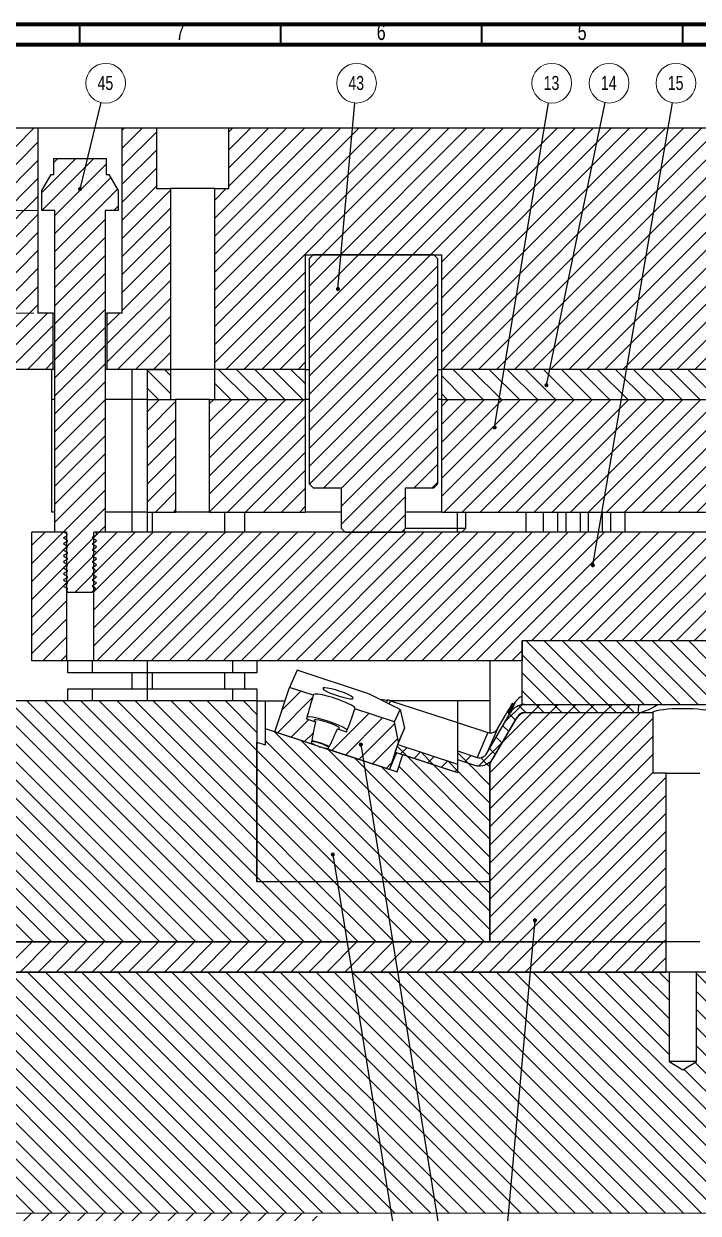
# Model space of a CAD drawing. Header units: millimetres. Extents: x 5 to 1495, y -1208 to 895.
# Drawn here: x 1136 to 1303.8, y 599.1 to 895.1 of the extents above; entities that cross this region are included whole.
import ezdxf

# ---------------------------------------------------------------- set-up
doc = ezdxf.new("R2010")
doc.units = ezdxf.units.MM
doc.styles.add('SLDTEXTSTYLE13', font='TXT', dxfattribs={"width": 0.75})
doc.dimstyles.new('SLDDIMSTYLE0', dxfattribs={"dimtxt": 3.5, "dimasz": 3.302, "dimexe": 0, "dimexo": 0.0625, "dimgap": 0.875, "dimtad": 1, "dimrnd": 1e-09, "dimzin": 12, "dimdsep": 46, "dimtxsty": 'SLDTEXTSTYLE13', "dimsah": 1, "dimcen": 0.09, "dimadec": 0, "dimazin": 3, "dimtfac": 1, "dimtofl": 0, "dimtmove": 0, "dimatfit": 3, "dimfxl": 1, "dimfrac": 2, "dimtolj": 1, "dimtzin": 12, "dimarcsym": 0})
doc.dimstyles.new('SLDDIMSTYLE1', dxfattribs={"dimtxt": 3.5, "dimasz": 3.302, "dimexe": 0, "dimexo": 0.0625, "dimgap": 0.875, "dimtad": 1, "dimrnd": 1e-09, "dimzin": 12, "dimdsep": 46, "dimtxsty": 'SLDTEXTSTYLE13', "dimsah": 1, "dimcen": 0.09, "dimadec": 0, "dimazin": 3, "dimtfac": 1, "dimtmove": 0, "dimatfit": 0, "dimfxl": 1, "dimfrac": 2, "dimtolj": 1, "dimtzin": 12, "dimarcsym": 0})
doc.dimstyles.new('SLDDIMSTYLE2', dxfattribs={"dimtxt": 0.18, "dimasz": 1.016, "dimexe": 0, "dimexo": 0.0625, "dimgap": 0, "dimtad": 0, "dimtih": 1, "dimtoh": 1, "dimdec": 0, "dimrnd": 1e-09, "dimzin": 0, "dimdsep": 46, "dimtxsty": 'Standard', "dimblk1": 'DOT', "dimblk2": 'DOT', "dimsah": 1, "dimcen": 0.09, "dimadec": 0, "dimazin": 0, "dimtfac": 1.016, "dimtdec": 0, "dimtofl": 0, "dimtmove": 0, "dimatfit": 3, "dimldrblk": 'DOT', "dimfxl": 1, "dimfrac": 2, "dimtolj": 1, "dimtzin": 0, "dimarcsym": 0})

# ---------------------------------------------------------------- blocks, each defined once
blk = doc.blocks.new('_D_7')
at = {"color": 7, "linetype": 'Continuous', "lineweight": 18}
for p, q in [((1445.02, 659.12), (1468.71, 659.12)), ((1467.71, 659.12), (1467.71, 599.12)), ((965.02, 599.12), (1468.71, 599.12))]:
    blk.add_line(p, q, dxfattribs=at)
for points in [[(1467.71, 659.12), (1467.2, 655.82), (1468.22, 655.82)], [(1467.71, 599.12), (1468.22, 602.43), (1467.2, 602.43)]]:
    blk.add_solid(points, dxfattribs=at)
at = {"color": 7, "linetype": 'Continuous', "lineweight": 18, "insert": (1463.2, 627.24), "char_height": 3.5, "attachment_point": 1, "rotation": 90, "style": 'SLDTEXTSTYLE13'}
blk.add_mtext('60', dxfattribs=at)
blk = doc.blocks.new('_D_10')
at = {"color": 7, "linetype": 'Continuous', "lineweight": 18}
for p, q in [((1139.52, 848.62), (1130.27, 848.62)), ((1131.27, 848.62), (1131.27, 823.12)), ((1138.52, 823.12), (1130.27, 823.12))]:
    blk.add_line(p, q, dxfattribs=at)
for points in [[(1131.27, 848.62), (1130.76, 845.32), (1131.78, 845.32)], [(1131.27, 823.12), (1131.78, 826.43), (1130.76, 826.43)]]:
    blk.add_solid(points, dxfattribs=at)
at = {"color": 7, "linetype": 'Continuous', "lineweight": 18, "insert": (1126.76, 830.14), "char_height": 3.5, "attachment_point": 1, "rotation": 90, "style": 'SLDTEXTSTYLE13'}
blk.add_mtext('25,50', dxfattribs=at)
blk = doc.blocks.new('SW_NOTE_11')
at = {"color": 0, "linetype": 'Continuous', "lineweight": 0}
blk.add_circle((0.81, 4.87), 4.94, dxfattribs=at)
at = {"color": 0, "linetype": 'Continuous', "lineweight": 0, "insert": (0.74, 6.68), "char_height": 3.5, "attachment_point": 2, "style": 'SLDTEXTSTYLE13'}
blk.add_mtext('13', dxfattribs=at)
blk = doc.blocks.new('_Dot')
at = {"color": 0, "linetype": 'ByBlock', "lineweight": -2}
blk.add_line((-0.5, 0), (-1, 0), dxfattribs=at)
at = {"color": 0, "linetype": 'ByBlock', "const_width": 0.5}
blk.add_lwpolyline([(-0.25, 0, 1), (0.25, 0, 1)], format="xyb", close=True, dxfattribs=at)
blk = doc.blocks.new('SW_NOTE_12')
at = {"color": 0, "linetype": 'Continuous', "lineweight": 0}
blk.add_circle((1, 4.84), 4.94, dxfattribs=at)
at = {"color": 0, "linetype": 'Continuous', "lineweight": 0, "insert": (0.93, 6.65), "char_height": 3.5, "attachment_point": 2, "style": 'SLDTEXTSTYLE13'}
blk.add_mtext('14', dxfattribs=at)
blk = doc.blocks.new('SW_NOTE_13')
at = {"color": 0, "linetype": 'Continuous', "lineweight": 0}
blk.add_circle((0.84, 4.87), 4.94, dxfattribs=at)
at = {"color": 0, "linetype": 'Continuous', "lineweight": 0, "insert": (0.77, 6.68), "char_height": 3.5, "attachment_point": 2, "style": 'SLDTEXTSTYLE13'}
blk.add_mtext('15', dxfattribs=at)
blk = doc.blocks.new('SW_NOTE_22')
at = {"color": 0, "linetype": 'Continuous', "lineweight": 0}
blk.add_circle((0.44, 4.92), 4.94, dxfattribs=at)
at = {"color": 0, "linetype": 'Continuous', "lineweight": 0, "insert": (0.37, 6.73), "char_height": 3.5, "attachment_point": 2, "style": 'SLDTEXTSTYLE13'}
blk.add_mtext('43', dxfattribs=at)
blk = doc.blocks.new('SW_NOTE_24')
at = {"color": 0, "linetype": 'Continuous', "lineweight": 0}
blk.add_circle((1.16, 4.8), 4.94, dxfattribs=at)
at = {"color": 0, "linetype": 'Continuous', "lineweight": 0, "insert": (1.09, 6.61), "char_height": 3.5, "attachment_point": 2, "style": 'SLDTEXTSTYLE13'}
blk.add_mtext('45', dxfattribs=at)

msp = doc.modelspace()

# ---------------------------------------------------------------- hatches: boundary and pattern name
at = {"linetype": 'Continuous', "lineweight": 18}
h = msp.add_hatch(dxfattribs=at)
h.set_pattern_fill('ANSI31', style=0)
h.paths.add_polyline_path([(1119.141, 809.124), (1143.268, 809.124), (1143.268, 823.124), (1139.518, 823.124), (1139.518, 869.124), (1122.793, 869.124), (1122.793, 854.124), (1119.141, 854.124)], flags=0)
h = msp.add_hatch(dxfattribs=at)
h.set_pattern_fill('ANSI31', style=0)
h.paths.add_polyline_path([(1169.018, 854.124), (1169.018, 869.124), (1160.518, 869.124), (1160.518, 823.124), (1156.768, 823.124), (1156.768, 809.124), (1172.518, 809.124), (1172.518, 854.124)], flags=0)
h = msp.add_hatch(dxfattribs=at)
h.set_pattern_fill('ANSI31', style=0)
h.paths.add_polyline_path([(1320.018, 854.124), (1320.018, 869.124), (1187.018, 869.124), (1187.018, 854.124), (1183.518, 854.124), (1183.518, 809.124), (1206.018, 809.124), (1206.018, 837.624), (1240.018, 837.624), (1240.018, 809.124), (1323.518, 809.124), (1323.518, 854.124)], flags=0)
h = msp.add_hatch(dxfattribs=at)
h.set_pattern_fill('ANSI31', style=0)
h.paths.add_polyline_path([(1140.518, 853.624), (1140.518, 848.624), (1143.768, 848.624), (1143.768, 768.624), (1146.018, 768.624), (1146.83, 768.155), (1146.83, 767.78), (1146.018, 767.311), (1146.018, 767.124), (1146.83, 766.655), (1146.83, 766.28), (1146.018, 765.811), (1146.018, 765.624), (1146.83, 765.155), (1146.83, 764.78), (1146.018, 764.311), (1146.018, 764.124), (1146.83, 763.655), (1146.83, 763.28), (1146.018, 762.811), (1146.018, 762.624), (1146.83, 762.155), (1146.83, 761.78), (1146.018, 761.311), (1146.018, 761.124), (1146.83, 760.655), (1146.83, 760.28), (1146.018, 759.811), (1146.018, 759.624), (1146.83, 759.155), (1146.83, 758.78), (1146.018, 758.311), (1146.018, 758.124), (1146.83, 757.655), (1146.83, 757.28), (1146.018, 756.811), (1146.018, 756.624), (1146.83, 756.155), (1146.83, 755.78), (1146.018, 755.311), (1146.018, 755.124), (1146.83, 754.655), (1146.83, 754.28), (1146.533, 754.109), (1147.018, 753.624), (1153.018, 753.624), (1153.206, 753.812), (1153.206, 753.905), (1153.426, 754.032), (1153.978, 754.584), (1153.206, 755.03), (1153.206, 755.405), (1154.018, 755.874), (1154.018, 756.061), (1153.206, 756.53), (1153.206, 756.905), (1154.018, 757.374), (1154.018, 757.561), (1153.206, 758.03), (1153.206, 758.405), (1154.018, 758.874), (1154.018, 759.061), (1153.206, 759.53), (1153.206, 759.905), (1154.018, 760.374), (1154.018, 760.561), (1153.206, 761.03), (1153.206, 761.405), (1154.018, 761.874), (1154.018, 762.061), (1153.206, 762.53), (1153.206, 762.905), (1154.018, 763.374), (1154.018, 763.561), (1153.206, 764.03), (1153.206, 764.405), (1154.018, 764.874), (1154.018, 765.061), (1153.206, 765.53), (1153.206, 765.905), (1154.018, 766.374), (1154.018, 766.561), (1153.206, 767.03), (1153.206, 767.405), (1154.018, 767.874), (1154.018, 768.624), (1156.268, 768.624), (1156.268, 848.624), (1159.518, 848.624), (1159.518, 853.624), (1157.208, 857.624), (1156.518, 857.624), (1156.518, 861.624), (1143.518, 861.624), (1143.518, 857.624), (1142.827, 857.624)], flags=0)
h = msp.add_hatch(dxfattribs=at)
h.set_pattern_fill('ANSI31', style=0)
h.paths.add_polyline_path([(1216.018, 768.624), (1230.018, 768.624), (1231.018, 769.624), (1231.018, 779.624), (1238.018, 779.624), (1239.018, 780.624), (1239.018, 836.624), (1238.018, 837.624), (1208.018, 837.624), (1207.018, 836.624), (1207.018, 780.624), (1208.018, 779.624), (1215.018, 779.624), (1215.018, 769.624)], flags=0)
h = msp.add_hatch(dxfattribs=at)
h.set_pattern_fill('ANSI31', angle=90, style=0)
h.paths.add_polyline_path([(1166.701, 809.124), (1166.701, 801.624), (1172.518, 801.624), (1172.518, 809.124)], flags=0)
h = msp.add_hatch(dxfattribs=at)
h.set_pattern_fill('ANSI31', angle=90, style=0)
h.paths.add_polyline_path([(1206.018, 809.124), (1183.518, 809.124), (1183.518, 801.624), (1206.018, 801.624)], flags=0)
h = msp.add_hatch(dxfattribs=at)
h.set_pattern_fill('ANSI31', angle=90, style=0)
h.paths.add_polyline_path([(1323.518, 809.124), (1240.018, 809.124), (1240.018, 801.624), (1323.518, 801.624)], flags=0)
h = msp.add_hatch(dxfattribs=at)
h.set_pattern_fill('ANSI31', style=0)
h.paths.add_polyline_path([(1166.701, 801.624), (1166.701, 773.624), (1173.768, 773.624), (1173.768, 801.624)], flags=0)
h = msp.add_hatch(dxfattribs=at)
h.set_pattern_fill('ANSI31', style=0)
h.paths.add_polyline_path([(1206.018, 801.624), (1182.268, 801.624), (1182.268, 773.624), (1206.018, 773.624)], flags=0)
h = msp.add_hatch(dxfattribs=at)
h.set_pattern_fill('ANSI31', style=0)
h.paths.add_polyline_path([(1315.018, 801.624), (1240.018, 801.624), (1240.018, 773.624), (1315.018, 773.624)], flags=0)
h = msp.add_hatch(dxfattribs=at)
h.set_pattern_fill('ANSI31', style=0)
h.paths.add_polyline_path([(1146.618, 736.624), (1146.618, 768.624), (1138.018, 768.624), (1138.018, 736.624)], flags=0)
h = msp.add_hatch(dxfattribs=at)
h.set_pattern_fill('ANSI31', style=0)
h.paths.add_polyline_path([(1314.018, 758.624), (1314.018, 768.624), (1153.418, 768.624), (1153.418, 736.624), (1260.018, 736.624), (1260.018, 741.624), (1306.018, 741.624), (1306.018, 736.624), (1312.018, 736.624), (1312.018, 758.624)], flags=0)
h = msp.add_hatch(dxfattribs=at)
h.set_pattern_fill('ANSI31', angle=90, style=0)
h.paths.add_polyline_path([(1306.018, 741.624), (1260.018, 741.624), (1260.018, 725.718), (1306.018, 725.718)], flags=0)
h = msp.add_hatch(dxfattribs=at)
h.set_pattern_fill('ANSI31', style=0)
edge = h.paths.add_edge_path(flags=0)
edge.add_line((1202.128, 729.966), (1198.471, 718.92))
edge.add_line((1198.471, 718.92), (1207.552, 715.936))
edge.add_ellipse((1214.691, 730.708), major_axis=(6.742, 20.524), ratio=0.1527538, start_angle=164.99577, end_angle=172.39125, ccw=False)
edge.add_line((1208.629, 721.44), (1206.364, 722.185))
edge.add_ellipse((1214.691, 730.708), major_axis=(11.237, 34.207), ratio=0.1527538, start_angle=130.29966, end_angle=153.8511, ccw=False)
edge.add_line((1208.066, 728.016), (1202.128, 729.966))
h = msp.add_hatch(dxfattribs=at)
h.set_pattern_fill('ANSI31', angle=90, style=0)
h.paths.add_polyline_path([(1134.018, 666.624), (1252.018, 666.624), (1252.018, 681.624), (1194.018, 681.624), (1194.018, 726.624), (1134.018, 726.624)], flags=0)
h = msp.add_hatch(dxfattribs=at)
h.set_pattern_fill('ANSI31', style=0)
edge = h.paths.add_edge_path(flags=0)
edge.add_line((1243.962, 714.152), (1243.962, 712.022))
edge.add_line((1243.962, 712.022), (1248.174, 710.639))
edge.add_ellipse((1249.445, 714.481), major_axis=(1.626, 3.707), ratio=0.9881575, start_angle=185.36867, end_angle=263.35462)
edge.add_line((1252.899, 712.461), (1258.844, 722.687))
edge.add_ellipse((1260.57, 721.677), major_axis=(-0.813, -1.854), ratio=0.9881575, start_angle=203.18459, end_angle=263.35462, ccw=False)
edge.add_line((1260.588, 723.698), (1288.933, 723.698))
edge.add_ellipse((1254.018, 862.328), major_axis=(0, -284.114), ratio=0.1407883, start_angle=14.13634, end_angle=14.3988)
edge.add_line((1289.09, 725.718), (1260.606, 725.718))
edge.add_ellipse((1260.57, 721.677), major_axis=(-1.626, -3.707), ratio=0.9881575, start_angle=203.18459, end_angle=263.35462)
edge.add_line((1257.117, 723.698), (1251.172, 713.471))
edge.add_ellipse((1249.445, 714.481), major_axis=(0.813, 1.854), ratio=0.9881575, start_angle=185.36867, end_angle=263.35462, ccw=False)
edge.add_line((1248.809, 712.56), (1243.962, 714.152))
h = msp.add_hatch(dxfattribs=at)
h.set_pattern_fill('ANSI31', angle=90, style=0)
edge = h.paths.add_edge_path(flags=0)
edge.add_line((1243.962, 714.152), (1243.962, 712.022))
edge.add_line((1243.962, 712.022), (1248.174, 710.639))
edge.add_ellipse((1249.445, 714.481), major_axis=(1.626, 3.707), ratio=0.9881575, start_angle=185.36867, end_angle=263.35462)
edge.add_line((1252.899, 712.461), (1258.844, 722.687))
edge.add_ellipse((1260.57, 721.677), major_axis=(-0.813, -1.854), ratio=0.9881575, start_angle=203.18459, end_angle=263.35462, ccw=False)
edge.add_line((1260.588, 723.698), (1288.933, 723.698))
edge.add_ellipse((1254.018, 862.328), major_axis=(0, -284.114), ratio=0.1407883, start_angle=14.13634, end_angle=14.3988)
edge.add_line((1289.09, 725.718), (1260.606, 725.718))
edge.add_ellipse((1260.57, 721.677), major_axis=(-1.626, -3.707), ratio=0.9881575, start_angle=203.18459, end_angle=263.35462)
edge.add_line((1257.117, 723.698), (1251.172, 713.471))
edge.add_ellipse((1249.445, 714.481), major_axis=(0.813, 1.854), ratio=0.9881575, start_angle=185.36867, end_angle=263.35462, ccw=False)
edge.add_line((1248.809, 712.56), (1243.962, 714.152))
h = msp.add_hatch(dxfattribs=at)
h.set_pattern_fill('ANSI31', style=0)
edge = h.paths.add_edge_path(flags=0)
edge.add_line((1227, 709.548), (1229.279, 716.435))
edge.add_line((1229.279, 716.435), (1228.28, 721.376))
edge.add_line((1228.28, 721.376), (1218.43, 724.611))
edge.add_ellipse((1214.691, 730.708), major_axis=(11.237, 34.207), ratio=0.1527538, start_angle=206.1489, end_angle=229.70034, ccw=False)
edge.add_line((1216.342, 718.907), (1214.077, 719.651))
edge.add_ellipse((1214.691, 730.708), major_axis=(6.742, 20.524), ratio=0.1527538, start_angle=187.60875, end_angle=195.00423, ccw=False)
edge.add_line((1211.68, 714.58), (1227, 709.548))
h = msp.add_hatch(dxfattribs=at)
h.set_pattern_fill('ANSI31', style=0)
edge = h.paths.add_edge_path(flags=0)
edge.add_line((1252.018, 666.624), (1295.768, 666.624))
edge.add_line((1295.768, 666.624), (1295.768, 708.624))
edge.add_line((1295.768, 708.624), (1292.518, 708.624))
edge.add_line((1292.518, 708.624), (1292.518, 723.698))
edge.add_line((1292.518, 723.698), (1261.166, 723.698))
edge.add_ellipse((1261.14, 720.667), major_axis=(-1.219, -2.78), ratio=0.9881575, start_angle=203.18459, end_angle=263.35462)
edge.add_line((1258.55, 722.182), (1252.018, 710.946))
edge.add_line((1252.018, 710.946), (1252.018, 666.624))
h = msp.add_hatch(dxfattribs=at)
h.set_pattern_fill('ANSI31', angle=90, style=0)
edge = h.paths.add_edge_path(flags=0)
edge.add_line((1243.962, 712.022), (1243.962, 708.768))
edge.add_line((1243.962, 708.768), (1230.331, 713.246))
edge.add_line((1230.331, 713.246), (1228.9, 708.924))
edge.add_line((1228.9, 708.924), (1209.883, 715.17))
edge.add_ellipse((1214.691, 730.708), major_axis=(5.108, 15.549), ratio=0.1527538, start_angle=179.00866, end_angle=180.99134, ccw=False)
edge.add_line((1209.349, 715.346), (1196.065, 719.71))
edge.add_line((1196.065, 719.71), (1196.065, 715.642))
edge.add_line((1196.065, 715.642), (1194.018, 716.315))
edge.add_line((1194.018, 716.315), (1194.018, 681.624))
edge.add_line((1194.018, 681.624), (1252.018, 681.624))
edge.add_line((1252.018, 681.624), (1252.018, 711.406))
edge.add_ellipse((1249.445, 714.481), major_axis=(1.626, 3.707), ratio=0.9881575, start_angle=185.36867, end_angle=243.59336, ccw=False)
edge.add_line((1248.174, 710.639), (1243.962, 712.022))
h = msp.add_hatch(dxfattribs=at)
h.set_pattern_fill('ANSI31', style=0)
h.paths.add_polyline_path([(1229.066, 715.792), (1228.43, 713.871), (1243.962, 708.768), (1243.962, 710.899)], flags=0)
h = msp.add_hatch(dxfattribs=at)
h.set_pattern_fill('ANSI31', angle=90, style=0)
h.paths.add_polyline_path([(1229.066, 715.792), (1228.43, 713.871), (1243.962, 708.768), (1243.962, 710.899)], flags=0)
h = msp.add_hatch(dxfattribs=at)
h.set_pattern_fill('ANSI31', style=0)
h.paths.add_polyline_path([(1295.768, 666.624), (1125.018, 666.624), (1125.018, 659.124), (1295.768, 659.124)], flags=0)
h = msp.add_hatch(dxfattribs=at)
h.set_pattern_fill('ANSI31', angle=90, style=0)
h.paths.add_polyline_path([(1401.768, 631.624), (1401.768, 659.124), (1303.418, 659.124), (1303.418, 636.874), (1300.018, 634.831), (1296.618, 636.874), (1296.618, 659.124), (1125.018, 659.124), (1125.018, 621.624), (1091.018, 621.624), (1091.018, 659.124), (1080.768, 659.124), (1080.768, 637.124), (1084.518, 637.124), (1084.518, 599.124), (1444.018, 599.124), (1444.018, 659.124), (1410.268, 659.124), (1410.268, 631.624), (1406.018, 629.07)], flags=0)
h = msp.add_hatch(dxfattribs=at)
h.set_pattern_fill('ANSI31', style=0)
h.paths.add_polyline_path([(1209.018, 599.124), (1129.018, 599.124), (1129.018, 479.124), (1209.018, 479.124)], flags=0)

# ---------------------------------------------------------------- linework, layer by layer
at = {"color": 7, "linetype": 'Continuous', "lineweight": 70}
for p, q in [((5, 895), (1495, 895)), ((10, 890), (1490, 890))]:
    msp.add_line(p, q, dxfattribs=at)
at = {"color": 7, "linetype": 'Continuous', "lineweight": 35}
for p, q in [((1150, 890), (1150, 895)), ((1200, 890), (1200, 895)), ((1250, 890), (1250, 895)), ((1300, 890), (1300, 895))]:
    msp.add_line(p, q, dxfattribs=at)
at = {"color": 7, "linetype": 'Continuous', "lineweight": 25}
for p, q in [((1139.518, 869.124), (1122.793, 869.124)), ((1139.518, 869.124), (1139.518, 823.124)), ((1160.518, 869.124), (1139.518, 869.124)), ((1160.518, 823.124), (1160.518, 869.124)), ((1169.018, 869.124), (1160.518, 869.124)), ((1169.018, 869.124), (1169.018, 854.124)), ((1187.018, 869.124), (1169.018, 869.124)), ((1187.018, 854.124), (1187.018, 869.124)), ((1320.018, 869.124), (1187.018, 869.124)), ((1143.518, 857.624), (1143.518, 861.624)), ((1143.518, 861.624), (1156.518, 861.624)), ((1156.518, 861.624), (1156.518, 857.624)), ((1140.518, 853.624), (1142.827, 857.624)), ((1142.827, 857.624), (1143.518, 857.624)), ((1156.518, 857.624), (1157.208, 857.624)), ((1157.208, 857.624), (1159.518, 853.624)), ((1140.518, 848.624), (1140.518, 853.624)), ((1159.518, 853.624), (1159.518, 848.624)), ((1169.018, 854.124), (1172.518, 854.124)), ((1172.518, 854.124), (1172.518, 809.124)), ((1183.518, 854.124), (1172.518, 854.124)), ((1183.518, 809.124), (1183.518, 854.124)), ((1183.518, 854.124), (1187.018, 854.124)), ((1143.768, 848.624), (1140.518, 848.624)), ((1143.768, 768.624), (1143.768, 848.624)), ((1159.518, 848.624), (1156.268, 848.624)), ((1156.268, 848.624), (1156.268, 768.624)), ((1206.018, 837.624), (1206.018, 809.124)), ((1206.018, 837.624), (1240.018, 837.624)), ((1208.018, 837.624), (1207.018, 836.624)), ((1207.018, 836.624), (1207.018, 780.624)), ((1238.018, 837.624), (1208.018, 837.624)), ((1239.018, 836.624), (1238.018, 837.624)), ((1239.018, 780.624), (1239.018, 836.624)), ((1240.018, 809.124), (1240.018, 837.624)), ((1143.268, 823.124), (1139.518, 823.124)), ((1143.268, 823.124), (1143.268, 809.124)), ((1143.268, 823.124), (1143.768, 823.124)), ((1156.268, 823.124), (1156.768, 823.124)), ((1156.768, 809.124), (1156.768, 823.124)), ((1160.518, 823.124), (1156.768, 823.124)), ((1143.268, 809.124), (1119.141, 809.124)), ((1143.018, 801.624), (1143.018, 809.124)), ((1143.768, 809.124), (1143.268, 809.124)), ((1156.768, 809.124), (1156.268, 809.124)), ((1172.518, 809.124), (1156.768, 809.124)), ((1163.018, 801.624), (1163.018, 809.124)), ((1166.701, 809.124), (1166.701, 801.624)), ((1166.701, 809.124), (1172.518, 809.124)), ((1183.518, 809.124), (1172.518, 809.124)), ((1172.518, 809.124), (1172.518, 801.624)), ((1206.018, 809.124), (1183.518, 809.124)), ((1183.518, 801.624), (1183.518, 809.124)), ((1206.018, 809.124), (1207.018, 809.124)), ((1206.018, 809.124), (1206.018, 801.624)), ((1239.018, 809.124), (1240.018, 809.124)), ((1323.518, 809.124), (1240.018, 809.124)), ((1240.018, 801.624), (1240.018, 809.124)), ((1143.018, 773.624), (1143.018, 801.624)), ((1143.768, 801.624), (1143.018, 801.624)), ((1163.018, 801.624), (1156.268, 801.624)), ((1163.018, 773.624), (1163.018, 801.624)), ((1166.701, 801.624), (1163.018, 801.624)), ((1166.701, 801.624), (1166.701, 773.624)), ((1166.701, 801.624), (1173.768, 801.624)), ((1166.701, 801.624), (1172.518, 801.624)), ((1173.768, 801.624), (1173.768, 773.624)), ((1182.268, 801.624), (1173.768, 801.624)), ((1182.268, 773.624), (1182.268, 801.624)), ((1182.268, 801.624), (1206.018, 801.624)), ((1183.518, 801.624), (1206.018, 801.624)), ((1206.018, 801.624), (1206.018, 773.624)), ((1207.018, 801.624), (1206.018, 801.624)), ((1240.018, 801.624), (1239.018, 801.624)), ((1240.018, 773.624), (1240.018, 801.624)), ((1240.018, 801.624), (1315.018, 801.624)), ((1240.018, 801.624), (1323.518, 801.624)), ((1207.018, 780.624), (1208.018, 779.624)), ((1208.018, 779.624), (1215.018, 779.624)), ((1215.018, 779.624), (1215.018, 769.624)), ((1231.018, 779.624), (1238.018, 779.624)), ((1231.018, 769.624), (1231.018, 779.624)), ((1238.018, 779.624), (1239.018, 780.624)), ((1143.768, 773.624), (1143.018, 773.624)), ((1163.018, 773.624), (1156.268, 773.624)), ((1163.018, 768.624), (1163.018, 773.624)), ((1166.701, 773.624), (1163.018, 773.624)), ((1166.701, 773.624), (1166.701, 768.624)), ((1166.701, 773.624), (1173.768, 773.624)), ((1168.018, 768.624), (1168.018, 773.624)), ((1182.268, 773.624), (1173.768, 773.624)), ((1182.268, 773.624), (1206.018, 773.624)), ((1186.018, 768.624), (1186.018, 773.624)), ((1191.018, 768.624), (1191.018, 773.624)), ((1215.018, 773.624), (1206.018, 773.624)), ((1240.018, 773.624), (1231.018, 773.624)), ((1240.018, 773.624), (1315.018, 773.624)), ((1243.962, 769.624), (1243.962, 773.624)), ((1246.018, 769.624), (1246.018, 773.624)), ((1261.018, 768.624), (1261.018, 773.624)), ((1215.018, 769.624), (1216.018, 768.624)), ((1230.018, 768.624), (1231.018, 769.624)), ((1231.018, 769.624), (1243.962, 769.624)), ((1243.962, 769.624), (1246.018, 769.624)), ((1245.018, 768.624), (1246.018, 769.624)), ((1138.018, 736.624), (1138.018, 768.624)), ((1146.618, 768.624), (1138.018, 768.624)), ((1146.018, 768.624), (1143.768, 768.624)), ((1146.83, 768.155), (1146.018, 768.624)), ((1146.018, 767.311), (1146.83, 767.78)), ((1146.018, 767.124), (1146.018, 767.311)), ((1146.618, 768.624), (1146.618, 736.624)), ((1146.83, 767.78), (1146.83, 768.155)), ((1146.83, 766.655), (1146.83, 766.28)), ((1153.206, 767.03), (1153.206, 767.405)), ((1153.394, 766.935), (1153.206, 767.045)), ((1153.418, 736.624), (1153.418, 768.624)), ((1314.018, 768.624), (1153.418, 768.624)), ((1156.268, 768.624), (1154.018, 768.624)), ((1154.018, 768.624), (1154.018, 767.874)), ((1216.018, 768.624), (1230.018, 768.624)), ((1230.518, 769.124), (1231.018, 768.624)), ((1146.018, 765.624), (1146.018, 765.811)), ((1146.018, 764.124), (1146.018, 764.311)), ((1146.83, 765.155), (1146.83, 764.78)), ((1153.206, 765.53), (1153.206, 765.905)), ((1153.394, 765.435), (1153.206, 765.545)), ((1153.206, 764.03), (1153.206, 764.405)), ((1153.394, 763.935), (1153.206, 764.045)), ((1153.94, 766.585), (1154.018, 766.561)), ((1153.94, 765.085), (1154.018, 765.061)), ((1154.018, 766.561), (1154.018, 766.374)), ((1154.018, 765.061), (1154.018, 764.874)), ((1146.018, 762.624), (1146.018, 762.811)), ((1146.018, 761.124), (1146.018, 761.311)), ((1146.83, 763.655), (1146.83, 763.28)), ((1146.83, 762.155), (1146.83, 761.78)), ((1153.206, 762.53), (1153.206, 762.905)), ((1153.394, 762.435), (1153.206, 762.545)), ((1153.206, 761.03), (1153.206, 761.405)), ((1153.394, 760.935), (1153.206, 761.045)), ((1153.94, 763.585), (1154.018, 763.561)), ((1153.94, 762.085), (1154.018, 762.061)), ((1154.018, 763.561), (1154.018, 763.374)), ((1154.018, 762.061), (1154.018, 761.874)), ((1146.018, 759.624), (1146.018, 759.811)), ((1146.018, 758.124), (1146.018, 758.311)), ((1146.83, 760.655), (1146.83, 760.28)), ((1146.83, 759.155), (1146.83, 758.78)), ((1153.206, 759.53), (1153.206, 759.905)), ((1153.394, 759.435), (1153.206, 759.545)), ((1153.206, 758.03), (1153.206, 758.405)), ((1153.394, 757.935), (1153.206, 758.045)), ((1153.94, 760.585), (1154.018, 760.561)), ((1153.94, 759.085), (1154.018, 759.061)), ((1154.018, 760.561), (1154.018, 760.374)), ((1154.018, 759.061), (1154.018, 758.874)), ((1146.018, 756.624), (1146.018, 756.811)), ((1146.018, 755.124), (1146.018, 755.311)), ((1146.83, 757.655), (1146.83, 757.28)), ((1146.83, 756.155), (1146.83, 755.78)), ((1153.206, 756.53), (1153.206, 756.905)), ((1153.394, 756.435), (1153.206, 756.545)), ((1153.206, 755.03), (1153.206, 755.405)), ((1153.394, 754.935), (1153.206, 755.045)), ((1153.94, 757.585), (1154.018, 757.561)), ((1153.94, 756.085), (1154.018, 756.061)), ((1154.018, 757.561), (1154.018, 757.374)), ((1154.018, 756.061), (1154.018, 755.874)), ((1146.533, 754.109), (1147.018, 753.624)), ((1146.83, 754.655), (1146.83, 754.28)), ((1153.018, 753.624), (1147.018, 753.624)), ((1153.018, 753.624), (1153.206, 753.812)), ((1153.206, 753.812), (1153.206, 753.905)), ((1153.426, 754.032), (1153.978, 754.584)), ((1153.941, 754.599), (1153.978, 754.584)), ((1260.018, 725.718), (1260.018, 741.624)), ((1260.018, 741.624), (1306.018, 741.624)), ((1260.018, 741.624), (1260.018, 736.624)), ((1146.618, 736.624), (1138.018, 736.624)), ((1153.418, 736.624), (1146.618, 736.624)), ((1147.018, 733.624), (1147.018, 736.624)), ((1153.018, 736.624), (1153.018, 733.624)), ((1260.018, 736.624), (1153.418, 736.624)), ((1166.701, 736.624), (1166.701, 733.624)), ((1188.018, 733.624), (1188.018, 736.624)), ((1194.018, 736.624), (1194.018, 733.624)), ((1204.015, 734.231), (1202.128, 729.966)), ((1222.084, 728.331), (1204.015, 734.231)), ((1252.018, 736.624), (1252.018, 726.624)), ((1153.018, 733.624), (1147.018, 733.624)), ((1166.701, 733.624), (1153.018, 733.624)), ((1163.018, 729.624), (1163.018, 733.624)), ((1188.018, 733.624), (1166.701, 733.624)), ((1166.701, 733.624), (1166.701, 729.624)), ((1168.018, 729.624), (1168.018, 733.624)), ((1186.018, 729.624), (1186.018, 733.624)), ((1194.018, 733.624), (1188.018, 733.624)), ((1191.018, 729.624), (1191.018, 733.624)), ((1147.018, 726.624), (1147.018, 729.624)), ((1147.018, 729.624), (1153.018, 729.624)), ((1153.018, 729.624), (1153.018, 726.624)), ((1153.018, 729.624), (1166.701, 729.624)), ((1166.701, 729.624), (1166.701, 726.624)), ((1166.701, 729.624), (1188.018, 729.624)), ((1188.018, 726.624), (1188.018, 729.624)), ((1188.018, 729.624), (1194.018, 729.624)), ((1194.018, 729.624), (1194.018, 726.624)), ((1198.471, 718.92), (1202.128, 729.966)), ((1208.066, 728.016), (1202.128, 729.966)), ((1229.638, 724.5), (1222.084, 728.331)), ((1194.018, 726.624), (1134.018, 726.624)), ((1194.018, 726.624), (1194.018, 681.624)), ((1194.018, 726.624), (1196.065, 726.624)), ((1196.065, 726.624), (1196.065, 719.71)), ((1196.065, 726.624), (1201.022, 726.624)), ((1224.596, 727.057), (1226.489, 726.835)), ((1227.274, 726.661), (1243.962, 721.209)), ((1243.962, 726.624), (1227.388, 726.624)), ((1243.962, 726.624), (1243.962, 721.209)), ((1252.018, 726.624), (1243.962, 726.624)), ((1252.018, 726.624), (1252.018, 718.667)), ((1257.619, 725.892), (1256.589, 723.543)), ((1258.185, 726.131), (1257.117, 723.698)), ((1257.959, 725.748), (1257.633, 725.937)), ((1257.959, 725.748), (1257.633, 725.937)), ((1260.018, 725.718), (1306.018, 725.718)), ((1260.606, 725.718), (1289.09, 725.718)), ((1228.28, 721.376), (1218.43, 724.611)), ((1228.28, 721.376), (1229.638, 724.5)), ((1229.638, 724.5), (1230.74, 719.798)), ((1251.172, 713.471), (1257.117, 723.698)), ((1252.899, 712.461), (1258.844, 722.687)), ((1253.872, 719.626), (1255.859, 723.024)), ((1260.588, 723.698), (1288.933, 723.698)), ((1261.166, 723.698), (1292.518, 723.698)), ((1292.518, 723.698), (1292.518, 708.624)), ((1196.065, 719.71), (1196.065, 715.642)), ((1196.065, 719.71), (1209.349, 715.346)), ((1206.364, 722.185), (1208.629, 721.44)), ((1214.077, 719.651), (1216.342, 718.907)), ((1229.279, 716.435), (1228.28, 721.376)), ((1229.066, 715.792), (1230.769, 719.71)), ((1230.74, 719.798), (1229.279, 716.435)), ((1230.74, 719.798), (1230.533, 719.169)), ((1243.962, 721.209), (1251.52, 718.74)), ((1243.962, 721.209), (1243.962, 714.152)), ((1253.872, 719.626), (1251.172, 713.471)), ((1252.018, 710.946), (1258.55, 722.182)), ((1194.018, 681.624), (1194.018, 716.315)), ((1194.018, 716.315), (1196.065, 715.642)), ((1207.552, 715.936), (1198.471, 718.92)), ((1229.279, 716.435), (1227, 709.548)), ((1251.52, 718.74), (1248.809, 712.56)), ((1209.883, 715.17), (1228.9, 708.924)), ((1227, 709.548), (1211.68, 714.58)), ((1228.43, 713.871), (1229.066, 715.792)), ((1228.43, 713.871), (1243.962, 708.768)), ((1228.757, 713.763), (1228.528, 713.066)), ((1229.066, 715.792), (1243.962, 710.899)), ((1243.962, 714.152), (1248.809, 712.56)), ((1243.962, 714.152), (1243.962, 712.022)), ((1227, 709.548), (1228.528, 713.066)), ((1228.9, 708.924), (1230.331, 713.246)), ((1230.331, 713.246), (1243.962, 708.768)), ((1243.962, 712.022), (1248.174, 710.639)), ((1243.962, 712.022), (1243.962, 708.768)), ((1243.962, 710.899), (1243.962, 708.768)), ((1252.018, 711.406), (1252.018, 681.624)), ((1252.018, 666.624), (1252.018, 710.946)), ((1295.768, 708.624), (1292.518, 708.624)), ((1295.768, 708.624), (1295.768, 666.624)), ((1295.768, 708.624), (1304.268, 708.624)), ((1252.018, 681.624), (1194.018, 681.624)), ((1252.018, 681.624), (1252.018, 666.624)), ((1125.018, 666.624), (1295.768, 666.624)), ((1252.018, 666.624), (1134.018, 666.624)), ((1295.768, 666.624), (1252.018, 666.624)), ((1295.768, 666.624), (1295.768, 659.124)), ((1304.268, 666.624), (1295.768, 666.624)), ((1125.018, 659.124), (1295.768, 659.124)), ((1296.618, 659.124), (1125.018, 659.124)), ((1296.618, 659.124), (1296.618, 636.874)), ((1303.418, 659.124), (1296.618, 659.124)), ((1303.418, 636.874), (1303.418, 659.124)), ((1401.768, 659.124), (1303.418, 659.124)), ((1296.618, 636.874), (1300.018, 634.831)), ((1303.418, 636.874), (1296.618, 636.874)), ((1300.018, 634.831), (1303.418, 636.874))]:
    msp.add_line(p, q, dxfattribs=at)
at = {"color": 8, "linetype": 'Continuous', "lineweight": 25}
for p, q in [((1265.376, 768.624), (1265.376, 773.624)), ((1268.911, 768.624), (1268.911, 773.624)), ((1270.982, 768.624), (1270.982, 773.624)), ((1274.518, 768.624), (1274.518, 773.624)), ((1276.518, 768.624), (1276.518, 773.624)), ((1280.053, 768.624), (1280.053, 773.624)), ((1282.124, 768.624), (1282.124, 773.624)), ((1285.66, 768.624), (1285.66, 773.624)), ((1226.489, 726.835), (1226.226, 726.23)), ((1226.931, 725.873), (1227.274, 726.661)), ((1257.619, 725.892), (1257.935, 725.708)), ((1256.589, 723.543), (1256.607, 723.532))]:
    msp.add_line(p, q, dxfattribs=at)
at = {"color": 7, "linetype": 'Continuous', "lineweight": 25, "flags": 128}
for points in [[(1146.018, 767.124), (1146.233, 766.999), (1146.449, 766.875), (1146.83, 766.655)], [(1153.206, 767.405), (1153.422, 767.53), (1153.637, 767.654), (1154.018, 767.874)], [(1154.018, 766.561), (1153.802, 766.686), (1153.586, 766.81), (1153.206, 767.03)], [(1146.83, 766.28), (1146.614, 766.156), (1146.398, 766.031), (1146.018, 765.811)], [(1146.018, 765.624), (1146.233, 765.499), (1146.449, 765.375), (1146.83, 765.155)], [(1146.83, 764.78), (1146.614, 764.656), (1146.398, 764.531), (1146.018, 764.311)], [(1146.018, 764.124), (1146.233, 763.999), (1146.449, 763.875), (1146.83, 763.655)], [(1153.206, 765.905), (1153.422, 766.03), (1153.637, 766.154), (1154.018, 766.374)], [(1154.018, 765.061), (1153.802, 765.186), (1153.586, 765.31), (1153.206, 765.53)], [(1153.206, 764.405), (1153.422, 764.53), (1153.637, 764.654), (1154.018, 764.874)], [(1154.018, 763.561), (1153.802, 763.686), (1153.586, 763.81), (1153.206, 764.03)], [(1146.83, 763.28), (1146.614, 763.156), (1146.398, 763.031), (1146.018, 762.811)], [(1146.018, 762.624), (1146.233, 762.499), (1146.449, 762.375), (1146.83, 762.155)], [(1146.83, 761.78), (1146.614, 761.656), (1146.398, 761.531), (1146.018, 761.311)], [(1146.018, 761.124), (1146.233, 760.999), (1146.449, 760.875), (1146.83, 760.655)], [(1153.206, 762.905), (1153.422, 763.03), (1153.637, 763.154), (1154.018, 763.374)], [(1154.018, 762.061), (1153.802, 762.186), (1153.586, 762.31), (1153.206, 762.53)], [(1153.206, 761.405), (1153.422, 761.53), (1153.637, 761.654), (1154.018, 761.874)], [(1154.018, 760.561), (1153.802, 760.686), (1153.586, 760.81), (1153.206, 761.03)], [(1146.83, 760.28), (1146.614, 760.156), (1146.398, 760.031), (1146.018, 759.811)], [(1146.018, 759.624), (1146.233, 759.499), (1146.449, 759.375), (1146.83, 759.155)], [(1146.83, 758.78), (1146.614, 758.656), (1146.398, 758.531), (1146.018, 758.311)], [(1146.018, 758.124), (1146.233, 757.999), (1146.449, 757.875), (1146.83, 757.655)], [(1153.206, 759.905), (1153.422, 760.03), (1153.637, 760.154), (1154.018, 760.374)], [(1154.018, 759.061), (1153.802, 759.186), (1153.586, 759.31), (1153.206, 759.53)], [(1153.206, 758.405), (1153.422, 758.53), (1153.637, 758.654), (1154.018, 758.874)], [(1154.018, 757.561), (1153.802, 757.686), (1153.586, 757.81), (1153.206, 758.03)], [(1146.83, 757.28), (1146.614, 757.156), (1146.398, 757.031), (1146.018, 756.811)], [(1146.018, 756.624), (1146.233, 756.499), (1146.449, 756.375), (1146.83, 756.155)], [(1146.83, 755.78), (1146.614, 755.656), (1146.398, 755.531), (1146.018, 755.311)], [(1146.018, 755.124), (1146.233, 754.999), (1146.449, 754.875), (1146.83, 754.655)], [(1153.206, 756.905), (1153.422, 757.03), (1153.637, 757.154), (1154.018, 757.374)], [(1154.018, 756.061), (1153.802, 756.186), (1153.586, 756.31), (1153.206, 756.53)], [(1153.206, 755.405), (1153.422, 755.53), (1153.637, 755.654), (1154.018, 755.874)], [(1153.978, 754.584), (1153.802, 754.686), (1153.586, 754.81), (1153.206, 755.03)], [(1146.83, 754.28), (1146.614, 754.156), (1146.533, 754.109)], [(1218.43, 724.611), (1218.495, 724.82), (1218.207, 725.138), (1217.583, 725.542), (1216.667, 726.006), (1215.521, 726.498), (1214.223, 726.984), (1212.86, 727.431), (1211.526, 727.81), (1210.312, 728.094), (1209.299, 728.263), (1208.557, 728.308), (1208.137, 728.223), (1208.066, 728.016)], [(1218.01, 727.265), (1217.914, 727.486), (1217.49, 727.799), (1216.775, 728.177), (1215.831, 728.585), (1214.744, 728.988), (1213.61, 729.349), (1212.53, 729.636), (1211.599, 729.825), (1210.9, 729.898), (1210.496, 729.848), (1210.422, 729.681), (1210.684, 729.411), (1211.261, 729.061), (1212.099, 728.664), (1213.126, 728.254), (1214.249, 727.868), (1215.369, 727.54), (1216.386, 727.299), (1217.21, 727.167), (1217.768, 727.155), (1218.01, 727.265)], [(1255.859, 723.024), (1256.245, 723.682), (1256.607, 724.293), (1256.932, 724.834), (1257.205, 725.284), (1257.418, 725.626), (1257.56, 725.846), (1257.628, 725.936), (1257.619, 725.892)], [(1255.859, 723.024), (1256.245, 723.682), (1256.607, 724.293), (1256.932, 724.834), (1257.205, 725.284), (1257.418, 725.626), (1257.56, 725.846), (1257.628, 725.936), (1257.619, 725.892)], [(1256.589, 723.543), (1256.578, 723.498), (1256.636, 723.573), (1256.763, 723.766), (1256.952, 724.069), (1257.199, 724.473), (1257.493, 724.963), (1257.826, 725.522), (1258.185, 726.131)], [(1256.589, 723.543), (1256.578, 723.498), (1256.636, 723.573), (1256.763, 723.766), (1256.952, 724.069), (1257.199, 724.473), (1257.493, 724.963), (1257.826, 725.522), (1258.185, 726.131)], [(1216.516, 719.363), (1216.14, 719.66), (1215.37, 720.103), (1214.32, 720.594), (1213.065, 721.099), (1211.693, 721.581), (1210.303, 722.006), (1208.992, 722.345), (1207.856, 722.572), (1206.973, 722.672), (1206.494, 722.655)], [(1292.518, 723.698), (1292.632, 723.883), (1292.97, 724.062), (1293.523, 724.231), (1294.272, 724.383), (1295.197, 724.515), (1296.268, 724.621), (1297.453, 724.7), (1298.715, 724.748), (1300.018, 724.764), (1301.32, 724.748), (1302.583, 724.7), (1303.768, 724.621), (1304.839, 724.515), (1305.763, 724.383), (1306.513, 724.231), (1307.065, 724.062), (1307.404, 723.883), (1307.518, 723.698)], [(1214.077, 719.651), (1214.494, 719.687), (1214.544, 719.854), (1214.221, 720.133), (1213.562, 720.49), (1212.648, 720.882), (1211.588, 721.262), (1210.509, 721.584), (1209.541, 721.811), (1208.799, 721.914), (1208.373, 721.881), (1208.314, 721.717), (1208.629, 721.44)], [(1230.769, 719.71), (1230.731, 719.911), (1230.704, 719.95)], [(1230.769, 719.71), (1230.731, 719.911), (1230.704, 719.95)]]:
    msp.add_lwpolyline(points, dxfattribs=at)
at = {"color": 7, "linetype": 'Continuous', "lineweight": 25}
for centre, radius, start, end in [((1261.58, 724.136), 3.938, 113.36987, 142.87238), ((1287.159, 734.461), 10.908, 279.35723, 306.72591), ((1206.635, 706.185), 10.343, 59.1731, 84.4562), ((1204.582, 699.934), 17.027, 64.06704, 79.56232), ((1211.752, 723.084), 8.102, 239.02324, 252.74471), ((1212.537, 722.826), 8.103, 250.8847, 264.60589)]:
    msp.add_arc(centre, radius, start, end, dxfattribs=at)
for centre, major_axis, ratio, start_param, end_param in [((1214.691, 730.708), (11.237, 34.207), 0.1527538, 1.699622, 1.8724389), ((1260.57, 721.677), (-1.626, -3.707), 0.9881575, 3.5505691, 4.5977667), ((1254.018, 862.328), (0, -284.114), 0.1407883, 1.0610687, 1.0691961), ((1214.691, 730.708), (11.237, 34.207), 0.1527538, 4.4107464, 4.5835633), ((1261.14, 720.667), (-1.219, -2.78), 0.9881575, 3.5505691, 4.5977667), ((1260.57, 721.677), (-0.813, -1.854), 0.9881575, 3.5505691, 4.5977667), ((1214.691, 730.708), (6.742, 20.524), 0.1527538, 2.0888019, 2.4230431), ((1214.691, 730.708), (6.742, 20.524), 0.1527538, 3.8601422, 4.1943834), ((1214.691, 730.708), (5.108, 15.549), 0.1527538, 3.0287939, 3.2543914), ((1249.445, 714.481), (0.813, 1.854), 0.9881575, 3.2364099, 4.5977667), ((1249.445, 714.481), (1.626, 3.707), 0.9881575, 3.2364099, 4.5977667), ((1249.445, 714.481), (1.626, 3.707), 0.9881575, 3.2364099, 4.2562344)]:
    msp.add_ellipse(centre, major_axis=major_axis, ratio=ratio, start_param=start_param, end_param=end_param, dxfattribs=at)
for points, knots in [([(1243.962, 768.624), (1243.962, 768.814), (1243.962, 769.128), (1243.962, 769.484), (1243.962, 769.624)], [0, 0, 0, 0, 0.6057569, 1, 1, 1, 1]), ([(1153.206, 753.905), (1153.278, 753.947), (1153.351, 753.989), (1153.425, 754.031), (1153.426, 754.032)], [0, 0, 0, 0, 0.978437, 1, 1, 1, 1]), ([(1227.274, 726.661), (1227.21, 726.681), (1227.081, 726.721), (1226.82, 726.786), (1226.621, 726.816), (1226.489, 726.835)], [0, 0, 0, 0, 0.25090472, 0.50181319, 1, 1, 1, 1]), ([(1227.274, 726.661), (1227.21, 726.681), (1227.081, 726.721), (1226.82, 726.786), (1226.621, 726.816), (1226.489, 726.835)], [0, 0, 0, 0, 0.25090472, 0.50181319, 1, 1, 1, 1]), ([(1258.44, 726.513), (1258.417, 726.482), (1258.371, 726.42), (1258.284, 726.294), (1258.224, 726.196), (1258.185, 726.131)], [0, 0, 0, 0, 0.2503231, 0.5006414, 1, 1, 1, 1]), ([(1258.44, 726.513), (1258.417, 726.482), (1258.371, 726.42), (1258.284, 726.294), (1258.224, 726.196), (1258.185, 726.131)], [0, 0, 0, 0, 0.2503231, 0.5006414, 1, 1, 1, 1]), ([(1251.52, 718.74), (1251.741, 718.691), (1252.184, 718.594), (1252.858, 718.736), (1253.466, 719.071), (1253.735, 719.439), (1253.872, 719.626)], [0, 0, 0, 0, 0.2482105, 0.496426, 0.7444978, 1, 1, 1, 1]), ([(1251.52, 718.74), (1251.741, 718.691), (1252.184, 718.594), (1252.858, 718.736), (1253.466, 719.071), (1253.735, 719.439), (1253.872, 719.626)], [0, 0, 0, 0, 0.2482105, 0.496426, 0.7444978, 1, 1, 1, 1])]:
    msp.add_open_spline(points, degree=3, knots=knots, dxfattribs=at)

# ---------------------------------------------------------------- block references
at = {"color": 7, "linetype": 'Continuous', "lineweight": 0}
for name, p in [('SW_NOTE_24', (1155.236, 875.528)), ('SW_NOTE_22', (1218.382, 875.41)), ('SW_NOTE_11', (1266.591, 875.456)), ('SW_NOTE_12', (1280.659, 875.492)), ('SW_NOTE_13', (1297.45, 875.461))]:
    msp.add_blockref(name, p, dxfattribs=at)

# ---------------------------------------------------------------- texts
at = {"color": 7, "linetype": 'Continuous', "lineweight": 0, "char_height": 3.969, "attachment_point": 2, "style": 'SLDTEXTSTYLE13'}
for s, insert in [('7', (1174.96, 895.06)), ('6', (1224.96, 895.06)), ('5', (1274.96, 895.06))]:
    msp.add_mtext(s, dxfattribs=dict(at, insert=insert))

# ---------------------------------------------------------------- dimensions: what is measured, and where the dimension line sits
at = {"color": 7, "linetype": 'Continuous', "lineweight": 18}
for base, p1, p2, dimstyle, picture, middle in [((1131.271, 823.124), (1140.518, 848.624), (1139.518, 823.124), 'SLDDIMSTYLE1', '_D_10', (1131.271, 835.956)), ((1467.708, 599.124), (1444.018, 659.124), (964.018, 599.124), 'SLDDIMSTYLE0', '_D_7', (1467.708, 629.822))]:
    dim = msp.add_linear_dim(base=base, p1=p1, p2=p2, angle=90, dimstyle=dimstyle, dxfattribs=at)
    dim.commit()
    dim.dimension.update_dxf_attribs({"geometry": picture, "text_midpoint": middle, "dimtype": 160})

# ---------------------------------------------------------------- leaders
at = {"color": 7, "linetype": 'Continuous', "lineweight": 0}
for points in [[(1150.024, 854.002), (1155.236, 875.528)], [(1214.198, 829.135), (1218.382, 875.41)], [(1253.174, 794.664), (1266.591, 875.456)], [(1266.077, 805.19), (1280.659, 875.492)], [(1277.621, 760.371), (1297.45, 875.461)], [(1219.891, 715.745), (1242.162, 578.032)], [(1212.911, 688.383), (1230.908, 578.031)], [(1263.225, 672.023), (1254.646, 578.075)]]:
    msp.add_leader(points, dimstyle='SLDDIMSTYLE2', dxfattribs=at)

doc.saveas('drawing.dxf')
